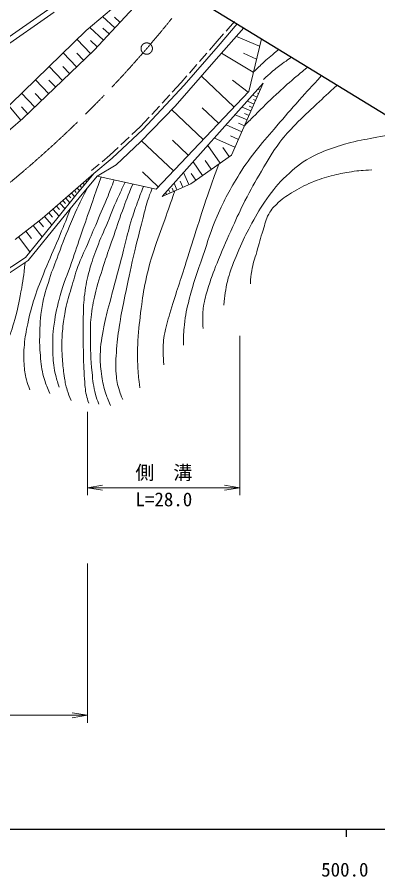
# Model space of a CAD drawing. Units: millimetres, scale not verified. Extents: x 40000 to 680000, y 20000 to 380000.
# Drawn here: x 524675 to 572188, y 198715 to 312021 of the extents above; entities that cross this region are included whole.
import ezdxf
from ezdxf.enums import TextEntityAlignment as Align

# ---------------------------------------------------------------- set-up
doc = ezdxf.new("R2010")
doc.units = ezdxf.units.MM
doc.header["$LTSCALE"] = 1000
doc.linetypes.add('CHAIN', pattern=[18.5, 12, -1.5, 3.5, -1.5])
for name, color, linetype, lineweight in [('M-BMK', 2, 'CHAIN', 13), ('M-BMK-OTRS', 5, 'Continuous', 25), ('M-STR-HTXT', 7, 'Continuous', 13), ('M-TTL-BAND', 7, 'Continuous', 25), ('M-WORK', 1, 'Continuous', 13)]:
    doc.layers.add(name, color=color, linetype=linetype, lineweight=lineweight)
doc.styles.add('ＭＳ ゴシック', font='')
doc.styles.get('ＭＳ ゴシック').set_extended_font_data('MS Gothic')

# ---------------------------------------------------------------- blocks, each defined once
blk = doc.blocks.new('open_arrow')
at = {"color": 0, "linetype": 'Continuous', "lineweight": -2}
blk.add_lwpolyline([(7.5, 1.25), (0, 0), (7.5, -1.25)], dxfattribs=at)

msp = doc.modelspace()

# ---------------------------------------------------------------- linework, layer by layer
at = {"layer": 'M-BMK'}
msp.add_circle((541740, 307888), 750, dxfattribs=at)
msp.add_arc((428141, 405845), 150000, 245.9589, 322.69784, dxfattribs=at)
at = {"layer": 'M-BMK-OTRS'}
msp.add_line((547459, 314942), (577293, 296641), dxfattribs=at)
at = {"layer": 'M-STR-HTXT'}
for p, q in [((554000, 270000), (554000, 249000)), ((533916, 260000), (533916, 249000)), ((533916, 250000), (554000, 250000)), ((533916, 240000), (533916, 219000)), ((472381, 220000), (533916, 220000))]:
    msp.add_line(p, q, dxfattribs=at)
at = {"layer": 'M-TTL-BAND'}
for p, q in [((40000, 205000), (579000, 205000)), ((568000, 205000), (568000, 204000))]:
    msp.add_line(p, q, dxfattribs=at)
at = {"layer": 'M-WORK'}
for p, q in [((533777, 310266), (542637, 317900)), ((534810, 307687), (543680, 317261)), ((521914, 308277), (529136, 313295)), ((522342, 307661), (529566, 312680)), ((537529, 310622), (535920, 312113)), ((538199, 311345), (537476, 312015)), ((536038, 309013), (534248, 310672)), ((536784, 309818), (535979, 310563)), ((550596, 306138), (554537, 310601)), ((551139, 308213), (553667, 311134)), ((552189, 310190), (553289, 311461)), ((521640, 298481), (533777, 310266)), ((550761, 308541), (551862, 309812)), ((556618, 308207), (553554, 309482)), ((534354, 307248), (532573, 309098)), ((535209, 308118), (534314, 308947)), ((546659, 303076), (551139, 308213)), ((550003, 307671), (550761, 308541)), ((555178, 302245), (556853, 309179)), ((525428, 298657), (534810, 307687)), ((532504, 305468), (530732, 307309)), ((533429, 306358), (532539, 307283)), ((548689, 306164), (549674, 307294)), ((555784, 304756), (551613, 307273)), ((556201, 306482), (554479, 307282)), ((545483, 300298), (550596, 306138)), ((530663, 303695), (528898, 305529)), ((531583, 304582), (530697, 305502)), ((547374, 304656), (548360, 305787)), ((528829, 301931), (527073, 303756)), ((529746, 302813), (528864, 303730)), ((546287, 303410), (547045, 304280)), ((553230, 300186), (548947, 304239)), ((555091, 302154), (553041, 303710)), ((541241, 297213), (546659, 303076)), ((543795, 288396), (557102, 303313)), ((545114, 302141), (546287, 303410)), ((557102, 303313), (552904, 293853)), ((556696, 302399), (556403, 302529)), ((527004, 300174), (525255, 301991)), ((527917, 301052), (527038, 301965)), ((542981, 289356), (555178, 302245)), ((543757, 300672), (544775, 301773)), ((556291, 301485), (555704, 301745)), ((556493, 301942), (556347, 302007)), ((525173, 298440), (523558, 300343)), ((540933, 295584), (545483, 300298)), ((542399, 299203), (543417, 300304)), ((555885, 300571), (555004, 300961)), ((555682, 300114), (555242, 300309)), ((556088, 301028), (555794, 301158)), ((526095, 299300), (525221, 300208)), ((549177, 295903), (545029, 299828)), ((551203, 298045), (549062, 300071)), ((554958, 298483), (553407, 299171)), ((555479, 299657), (554305, 300178)), ((555219, 299070), (554632, 299330)), ((517582, 291996), (525428, 298657)), ((540887, 297566), (542060, 298835)), ((554614, 297707), (553839, 298051)), ((537207, 293460), (541241, 297213)), ((539796, 296551), (540887, 297566)), ((554270, 296932), (552221, 297841)), ((538332, 295189), (539430, 296211)), ((547214, 293829), (545141, 295792)), ((553361, 294883), (550654, 296084)), ((553815, 295907), (552791, 296362)), ((536875, 293834), (537966, 294849)), ((537732, 292546), (540933, 295584)), ((545252, 291756), (541064, 295719)), ((551405, 292794), (549776, 295100)), ((552614, 293649), (551760, 294858)), ((535860, 292977), (536875, 293834)), ((552904, 293853), (547556, 290077)), ((534462, 291797), (535478, 292654)), ((534784, 291415), (537207, 293460)), ((535207, 291062), (537732, 292546)), ((549099, 291166), (547847, 292938)), ((550252, 291980), (549437, 293133)), ((527977, 285486), (534784, 291415)), ((532405, 288566), (534784, 291415)), ((543270, 289662), (541176, 291643)), ((547300, 289962), (546596, 291536)), ((548213, 290540), (547587, 291426)), ((532830, 288216), (535207, 291062)), ((533336, 290153), (533551, 289906)), ((533713, 290481), (533820, 290358)), ((534090, 290810), (534193, 290692)), ((534467, 291138), (534519, 291079)), ((535207, 291062), (542981, 289356)), ((547556, 290077), (543795, 288396)), ((545726, 289259), (545339, 290126)), ((546513, 289610), (546161, 290397)), ((532205, 289168), (532424, 288916)), ((532582, 289496), (532909, 289121)), ((532959, 289825), (533122, 289637)), ((544813, 288851), (544609, 289308)), ((545270, 289055), (545076, 289488)), ((530057, 285678), (532405, 288566)), ((530484, 285331), (532830, 288216)), ((530692, 287851), (531024, 287470)), ((531074, 288183), (531624, 287550)), ((531451, 288511), (531726, 288195)), ((531828, 288840), (532267, 288336)), ((544357, 288647), (544255, 288875)), ((529392, 286719), (530193, 285800)), ((529852, 287119), (530252, 286659)), ((530311, 287519), (530975, 286757)), ((525747, 280364), (530057, 285678)), ((528285, 285754), (529249, 284646)), ((528838, 286236), (529321, 285682)), ((524388, 282718), (527977, 285486)), ((526122, 279953), (530484, 285331)), ((526792, 284572), (527955, 283063)), ((527546, 285153), (528127, 284399)), ((525809, 283814), (526567, 282831)), ((524826, 283056), (526342, 281091)), ((521644, 277623), (525747, 280364)), ((521949, 277166), (526122, 279953))]:
    msp.add_line(p, q, dxfattribs=at)
for points, knots in [([(555784, 304756), (556444, 305413), (556628, 305589), (557187, 306103), (557928, 306782), (558192, 306992), (559142, 307775)], [0, 0, 0, 0, 1, 1, 1, 2, 2, 2, 2]), ([(557125, 303789), (557693, 304347), (557859, 304506), (558360, 304930), (558922, 305406), (559264, 305640), (559861, 306072), (560232, 306340), (560353, 306427), (560818, 306747)], [0, 0, 0, 0, 1, 1, 1, 2, 2, 2, 3, 3, 3, 3]), ([(554614, 297707), (555286, 298396), (555462, 298571), (556011, 299120), (557089, 300198), (557698, 300797), (558810, 301841), (559721, 302696), (560232, 303175), (561186, 303983), (561870, 304561), (562099, 304750), (562963, 305432)], [0, 0, 0, 0, 1, 1, 1, 2, 2, 2, 3, 3, 3, 4, 4, 4, 4]), ([(546607, 268775), (546588, 270034), (546598, 270428), (546700, 271480), (546830, 272811), (547011, 273547), (547341, 274842), (547917, 277096), (548396, 278315), (549132, 280522), (549824, 282600), (550167, 283786), (551032, 285799), (552000, 288055), (552675, 289268), (553963, 291358), (554804, 292721), (555367, 293428), (556356, 294688), (557302, 295896), (557891, 296525), (558889, 297690), (560029, 299022), (560666, 299770), (561832, 301079), (562970, 302357), (563344, 302761), (564784, 304315)], [0, 0, 0, 0, 1, 1, 1, 2, 2, 2, 3, 3, 3, 4, 4, 4, 5, 5, 5, 6, 6, 6, 7, 7, 7, 8, 8, 8, 9, 9, 9, 9]), ([(549166, 270984), (549123, 271542), (549121, 271708), (549119, 272172), (549117, 272969), (549123, 273423), (549275, 274205), (549454, 275123), (549600, 275629), (549885, 276519), (550340, 277938), (550643, 278718), (551199, 280100), (551885, 281805), (552318, 282741), (553075, 284415), (553679, 285752), (554018, 286502), (554686, 287808), (555483, 289369), (555967, 290225), (556859, 291733), (557758, 293253), (558229, 294132), (559283, 295548), (560003, 296517), (560500, 296987), (561331, 297863), (562375, 298962), (563028, 299510), (564130, 300552), (565175, 301540), (565511, 301851), (566825, 303063)], [0, 0, 0, 0, 1, 1, 1, 2, 2, 2, 3, 3, 3, 4, 4, 4, 5, 5, 5, 6, 6, 6, 7, 7, 7, 8, 8, 8, 9, 9, 9, 10, 10, 10, 11, 11, 11, 11]), ([(551920, 274053), (551970, 274833), (551999, 275066), (552092, 275710), (552244, 276753), (552379, 277335), (552702, 278337), (553152, 279733), (553501, 280483), (554094, 281824), (554629, 283033), (554972, 283692), (555611, 284850), (556319, 286135), (556698, 286874), (557557, 288063), (558471, 289328), (559001, 290043), (560137, 291112), (561252, 292160), (561932, 292715), (563257, 293481), (564354, 294116), (565043, 294341), (566235, 294771), (567313, 295160), (567938, 295319), (569050, 295592), (570402, 295924), (571180, 296021), (572545, 296296), (574106, 296610), (574594, 296708), (576542, 297102)], [0, 0, 0, 0, 1, 1, 1, 2, 2, 2, 3, 3, 3, 4, 4, 4, 5, 5, 5, 6, 6, 6, 7, 7, 7, 8, 8, 8, 9, 9, 9, 10, 10, 10, 11, 11, 11, 11]), ([(544014, 266187), (543939, 266953), (543930, 267186), (543921, 267828), (543906, 268848), (543902, 269433), (544108, 270432), (544350, 271605), (544589, 272238), (544929, 273387), (545671, 275893), (546160, 277274), (546946, 279767), (547524, 281599), (547830, 282631), (548424, 284458), (549017, 286284), (549346, 287309), (549972, 289125), (550449, 290511), (550605, 290953), (551221, 292664)], [0, 0, 0, 0, 1, 1, 1, 2, 2, 2, 3, 3, 3, 4, 4, 4, 5, 5, 5, 6, 6, 6, 7, 7, 7, 7]), ([(555398, 276881), (555437, 277675), (555466, 277925), (555570, 278586), (555728, 279591), (555969, 280123), (556242, 281103), (556554, 282224), (556714, 282857), (557071, 283964), (557339, 284797), (557387, 285316), (557821, 286075), (558200, 286738), (558511, 287058), (559072, 287576), (559799, 288248), (560285, 288540), (561136, 289046), (562150, 289649), (562747, 289949), (563841, 290391), (564821, 290787), (565397, 290943), (566421, 291204), (567314, 291432), (567824, 291523), (568735, 291657), (569772, 291810), (570145, 291824), (571409, 291892)], [0, 0, 0, 0, 1, 1, 1, 2, 2, 2, 3, 3, 3, 4, 4, 4, 5, 5, 5, 6, 6, 6, 7, 7, 7, 8, 8, 8, 9, 9, 9, 10, 10, 10, 10]), ([(530208, 263237), (529926, 264073), (529853, 264342), (529692, 265066), (529452, 266147), (529390, 266774), (529364, 267881), (529330, 269311), (529337, 270123), (529536, 271540), (529747, 273049), (529943, 273886), (530349, 275355), (530827, 277088), (531261, 278007), (531845, 279707), (532358, 281205), (532644, 282045), (533158, 283543), (533666, 285021), (533950, 285850), (534461, 287327), (534951, 288743), (535106, 289186), (535722, 290949)], [0, 0, 0, 0, 1, 1, 1, 2, 2, 2, 3, 3, 3, 4, 4, 4, 5, 5, 5, 6, 6, 6, 7, 7, 7, 8, 8, 8, 8]), ([(531783, 261481), (531511, 262110), (531430, 262307), (531262, 262857), (531074, 263471), (531012, 263828), (530907, 264462), (530766, 265315), (530729, 265800), (530657, 266661), (530587, 267502), (530559, 267976), (530563, 268819), (530569, 269790), (530612, 270334), (530709, 271300), (530798, 272177), (530872, 272668), (531053, 273531), (531285, 274629), (531491, 275226), (531804, 276304), (532129, 277421), (532279, 278058), (532680, 279150), (533106, 280313), (533434, 280929), (533920, 282068), (534415, 283229), (534699, 283877), (535192, 285039), (535761, 286381), (536093, 287128), (536641, 288479), (536970, 289292), (537075, 289552), (537471, 290565)], [0, 0, 0, 0, 1, 1, 1, 2, 2, 2, 3, 3, 3, 4, 4, 4, 5, 5, 5, 6, 6, 6, 7, 7, 7, 8, 8, 8, 9, 9, 9, 10, 10, 10, 11, 11, 11, 12, 12, 12, 12]), ([(534099, 261156), (533936, 261631), (533900, 261784), (533802, 262195), (533610, 263003), (533611, 263478), (533552, 264306), (533448, 265757), (533427, 266573), (533395, 268028), (533357, 269780), (533333, 270763), (533380, 272515), (533411, 273708), (533420, 274380), (533567, 275564), (533718, 276783), (533872, 277459), (534193, 278645), (534515, 279838), (534757, 280490), (535193, 281647), (535684, 282948), (536031, 283648), (536569, 284930), (537179, 286384), (537480, 287217), (538133, 288652), (538419, 289281), (538512, 289488), (538882, 290256)], [0, 0, 0, 0, 1, 1, 1, 2, 2, 2, 3, 3, 3, 4, 4, 4, 5, 5, 5, 6, 6, 6, 7, 7, 7, 8, 8, 8, 9, 9, 9, 10, 10, 10, 10]), ([(528983, 262427), (528600, 263249), (528493, 263529), (528263, 264265), (527935, 265319), (527870, 265949), (527763, 267048), (527655, 268161), (527617, 268791), (527638, 269909), (527666, 271472), (527709, 272355), (527966, 273897), (528209, 275349), (528499, 276134), (528936, 277540), (529327, 278800), (529625, 279480), (530093, 280714), (530742, 282427), (531087, 283395), (531813, 285077), (532573, 286838), (532867, 287419), (533916, 289516)], [0, 0, 0, 0, 1, 1, 1, 2, 2, 2, 3, 3, 3, 4, 4, 4, 5, 5, 5, 6, 6, 6, 7, 7, 7, 8, 8, 8, 8]), ([(535416, 261024), (535199, 261604), (535149, 261790), (535009, 262291), (534701, 263393), (534655, 264045), (534540, 265183), (534348, 267087), (534335, 268164), (534321, 270078), (534314, 271162), (534329, 271773), (534452, 272850), (534590, 274062), (534754, 274731), (535046, 275915), (535414, 277408), (535719, 278219), (536187, 279684), (536584, 280925), (536843, 281609), (537266, 282842), (537759, 284278), (538010, 285091), (538533, 286517), (539040, 287900), (539219, 288347), (539898, 290033)], [0, 0, 0, 0, 1, 1, 1, 2, 2, 2, 3, 3, 3, 4, 4, 4, 5, 5, 5, 6, 6, 6, 7, 7, 7, 8, 8, 8, 9, 9, 9, 9]), ([(536984, 260857), (536615, 261664), (536508, 261926), (536281, 262640), (535995, 263538), (535899, 264065), (535780, 265001), (535658, 265973), (535583, 266523), (535608, 267503), (535647, 268955), (535832, 269761), (536077, 271193), (536295, 272463), (536539, 273150), (536859, 274398), (537348, 276306), (537661, 277365), (538165, 279269), (538805, 281687), (539065, 283069), (539787, 285465), (540070, 286404), (540268, 286918), (540600, 287841), (540866, 288580), (540955, 288817), (541302, 289725)], [0, 0, 0, 0, 1, 1, 1, 2, 2, 2, 3, 3, 3, 4, 4, 4, 5, 5, 5, 6, 6, 6, 7, 7, 7, 8, 8, 8, 9, 9, 9, 9]), ([(538573, 261628), (538351, 262148), (538295, 262317), (538151, 262770), (537885, 263606), (537775, 264099), (537713, 264974), (537623, 266260), (537678, 266988), (537776, 268274), (537877, 269598), (537973, 270339), (538183, 271651), (538409, 273069), (538584, 273856), (538871, 275263), (539291, 277327), (539536, 278481), (540012, 280532), (540457, 282450), (540724, 283520), (541216, 285427), (541458, 286363), (541556, 286900), (541857, 287819), (542071, 288472), (542151, 288696), (542458, 289471)], [0, 0, 0, 0, 1, 1, 1, 2, 2, 2, 3, 3, 3, 4, 4, 4, 5, 5, 5, 6, 6, 6, 7, 7, 7, 8, 8, 8, 9, 9, 9, 9]), ([(540839, 263187), (540683, 264380), (540651, 264728), (540589, 265720), (540500, 267140), (540513, 267942), (540589, 269363), (540677, 271037), (540805, 271970), (541019, 273632), (541201, 275059), (541307, 275860), (541605, 277267), (541937, 278835), (542186, 279701), (542660, 281231), (543163, 282853), (543547, 283727), (544111, 285328), (544634, 286813), (544797, 287279), (545444, 289133)], [0, 0, 0, 0, 1, 1, 1, 2, 2, 2, 3, 3, 3, 4, 4, 4, 5, 5, 5, 6, 6, 6, 7, 7, 7, 7]), ([(526335, 262924), (526099, 263511), (526037, 263705), (525897, 264222), (525679, 265026), (525629, 265500), (525584, 266333), (525531, 267308), (525522, 267862), (525616, 268834), (525721, 269931), (525837, 270541), (526069, 271618), (526354, 272944), (526526, 273689), (526945, 274979), (527420, 276445), (527761, 277240), (528336, 278670), (528993, 280302), (529428, 281189), (530103, 282813), (530765, 284406), (530970, 284917), (531763, 286905)], [0, 0, 0, 0, 1, 1, 1, 2, 2, 2, 3, 3, 3, 4, 4, 4, 5, 5, 5, 6, 6, 6, 7, 7, 7, 8, 8, 8, 8]), ([(504710, 257677), (506165, 257785), (506582, 257819), (507772, 257993), (509034, 258178), (509749, 258272), (510977, 258618), (512125, 258942), (512773, 259147), (513839, 259682), (514867, 260197), (515392, 260588), (516325, 261261), (517446, 262070), (518081, 262529), (519077, 263489), (520015, 264395), (520522, 264932), (521305, 265975), (522166, 267121), (522661, 267776), (523275, 269071), (523823, 270228), (524003, 270936), (524354, 272167), (524753, 273567), (524908, 274371), (525175, 275803), (525456, 277312), (525515, 277836), (525732, 279692)], [0, 0, 0, 0, 1, 1, 1, 2, 2, 2, 3, 3, 3, 4, 4, 4, 5, 5, 5, 6, 6, 6, 7, 7, 7, 8, 8, 8, 9, 9, 9, 10, 10, 10, 10])]:
    msp.add_open_spline(points, degree=3, knots=knots, dxfattribs=at)

# ---------------------------------------------------------------- block references
at = {"layer": 'M-STR-HTXT', "xscale": 267, "yscale": 267}
msp.add_blockref('open_arrow', (533916, 250000), dxfattribs=at)
at = {"layer": 'M-STR-HTXT', "xscale": 267, "yscale": 267, "rotation": 180}
for p in [(554000, 250000), (533916, 220000)]:
    msp.add_blockref('open_arrow', p, dxfattribs=at)

# ---------------------------------------------------------------- texts
at = {"layer": 'M-STR-HTXT', "style": 'ＭＳ ゴシック'}
msp.add_text('側\u3000溝', height=1833, dxfattribs=at).set_placement((544000, 252000), align=Align.MIDDLE_CENTER)
msp.add_text('L=28.0', height=1833, dxfattribs=at).set_placement((544000, 247000), align=Align.BOTTOM_CENTER)
at = {"layer": 'M-TTL-BAND', "style": 'ＭＳ ゴシック'}
msp.add_text('500.0', height=1833, dxfattribs=at).set_placement((567844, 198195), align=Align.BOTTOM_CENTER)

doc.saveas('drawing.dxf')
